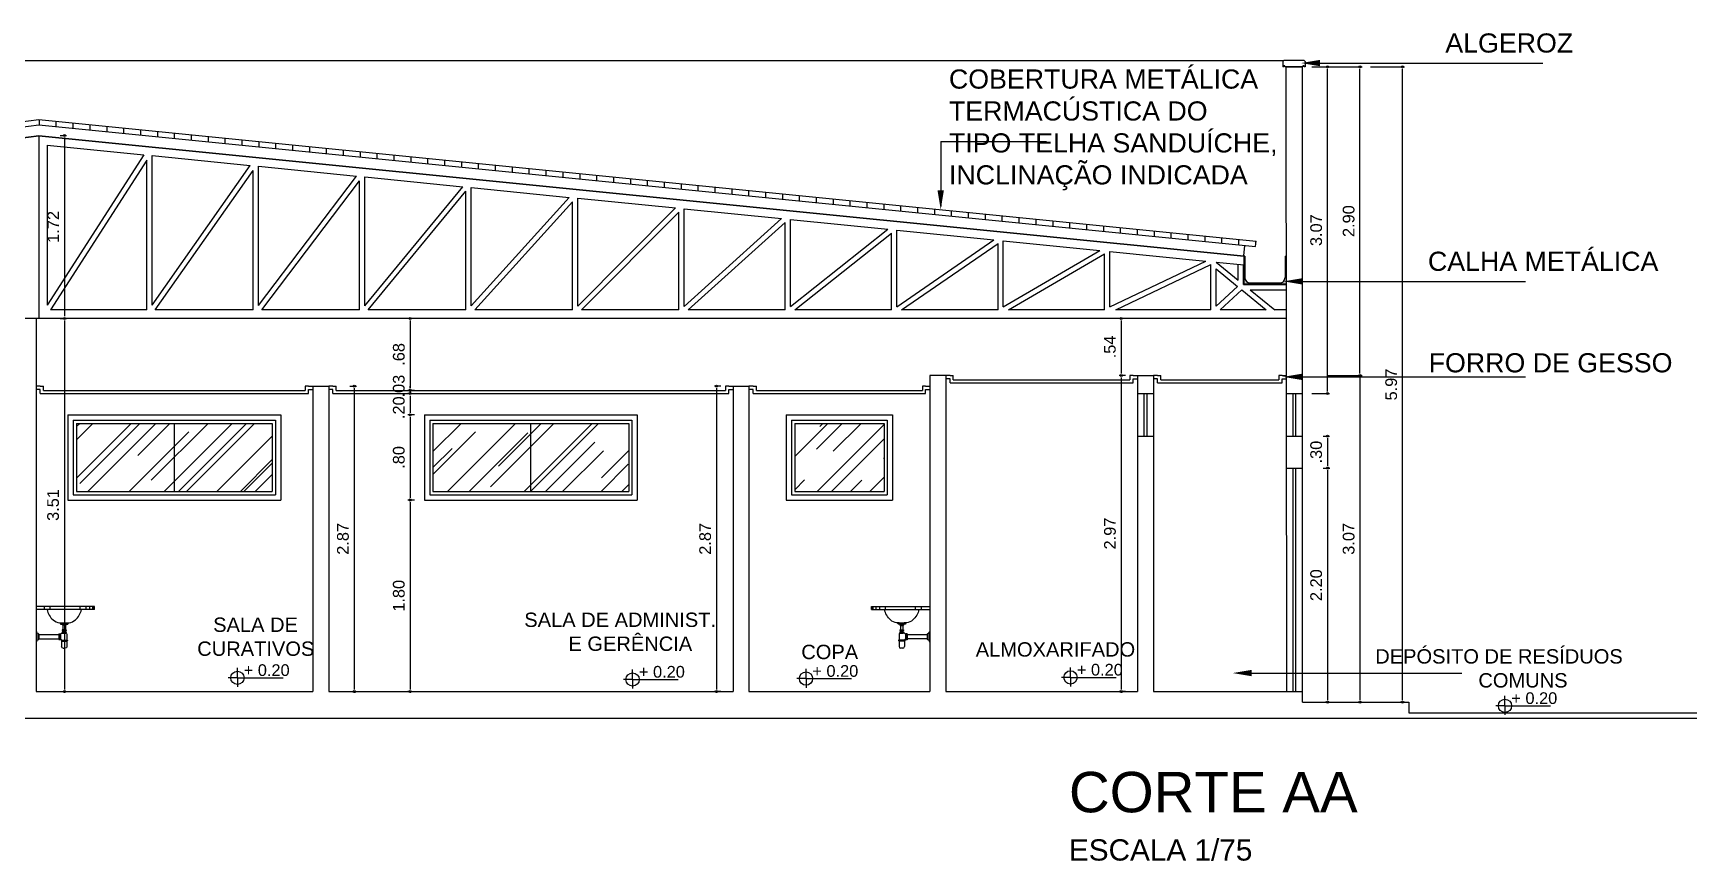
# Model space of a CAD drawing. Header units: millimetres. Extents: x 2125 to 3408, y 1171 to 1686.
# Drawn here: x 2558.99 to 2574.55, y 1505.73 to 1513.51 of the extents above; entities that cross this region are included whole.
import ezdxf

# ---------------------------------------------------------------- set-up
doc = ezdxf.new("R2010")
doc.units = ezdxf.units.MM
doc.linetypes.add('CONTINU', pattern=[0])
for name, color, linetype in [('cobertura', 1, 'Continuous'), ('cotas', 7, 'Continuous'), ('ESQUADRIA', 3, 'Continuous'), ('forro', 7, 'Continuous'), ('JANELA2', 1, 'Continuous'), ('LAYOUT', 7, 'Continuous'), ('PAREDE', 4, 'Continuous'), ('TEXTO01', 7, 'Continuous'), ('TEXTO02', 3, 'Continuous'), ('TEXTO03', 2, 'Continuous')]:
    doc.layers.add(name, color=color, linetype=linetype)
doc.styles.add('ROMANS', font='arial.ttf')
doc.styles.get("Standard").update_dxf_attribs({"font": 'arial.ttf'})
doc.styles.add('TEXTO1', font='swissko.ttf', dxfattribs={"width": 0.6, "height": 0.1})
doc.dimstyles.new('ESCALA75', dxfattribs={"dimtxt": 0.11, "dimasz": 0.02, "dimexe": 0.02, "dimexo": 0.04, "dimgap": 0.05, "dimtad": 1, "dimzin": 4, "dimdsep": 46, "dimtxsty": 'ROMANS', "dimblk1": 'PPC', "dimblk2": 'PPC', "dimsah": 1, "dimcen": 0.02, "dimclrd": 7, "dimclre": 7, "dimclrt": 3, "dimazin": 1, "dimtfac": 1, "dimtix": 1, "dimtmove": 0, "dimatfit": 3, "dimldrblk": 'PPC', "dimfxl": 0, "dimtolj": 1, "dimtzin": 12, "dimarcsym": 0})

# ---------------------------------------------------------------- blocks, each defined once
blk = doc.blocks.new('PPC')
at = {"color": 2}
blk.add_circle((0, 0), 0.5, dxfattribs=at)
blk = doc.blocks.new('*D461')
at = {"color": 7, "lineweight": -2, "transparency": 16777216}
for p, q in [((2559.243, 1512.546), (2559.303, 1512.546)), ((2559.283, 1512.526), (2559.283, 1510.847)), ((2559.283, 1510.827), (2559.263, 1510.827))]:
    blk.add_line(p, q, dxfattribs=at)
at = {"layer": 'DEFPOINTS', "color": 0, "transparency": 16777216}
for p in [(2559.105, 1512.546), (2559.283, 1510.827), (2559.283, 1510.827)]:
    blk.add_point(p, dxfattribs=at)
at = {"color": 7, "lineweight": -2, "transparency": 16777216, "xscale": 0.02, "yscale": 0.02, "zscale": 0.02}
for p, rotation in [((2559.283, 1512.546), 90), ((2559.283, 1510.827), 270)]:
    blk.add_blockref('PPC', p, dxfattribs=dict(at, rotation=rotation))
at = {"color": 3, "transparency": 16777216, "insert": (2559.177, 1511.687), "char_height": 0.11, "attachment_point": 5, "rotation": 90, "style": 'ROMANS'}
blk.add_mtext('\\A1;1.72', dxfattribs=at)
blk = doc.blocks.new('*D462')
at = {"color": 7, "lineweight": -2, "transparency": 16777216}
for p, q in [((2565.45, 1510.191), (2565.39, 1510.191)), ((2565.41, 1510.171), (2565.41, 1507.341)), ((2565.45, 1507.321), (2565.39, 1507.321))]:
    blk.add_line(p, q, dxfattribs=at)
at = {"layer": 'DEFPOINTS', "color": 0, "transparency": 16777216}
for p in [(2565.566, 1510.191), (2565.41, 1507.321), (2565.566, 1507.321)]:
    blk.add_point(p, dxfattribs=at)
at = {"color": 7, "lineweight": -2, "transparency": 16777216, "xscale": 0.02, "yscale": 0.02, "zscale": 0.02}
for p, rotation in [((2565.41, 1510.191), 90), ((2565.41, 1507.321), 270)]:
    blk.add_blockref('PPC', p, dxfattribs=dict(at, rotation=rotation))
at = {"color": 3, "transparency": 16777216, "insert": (2565.304, 1508.756), "char_height": 0.11, "attachment_point": 5, "rotation": 90, "style": 'ROMANS'}
blk.add_mtext('\\A1;2.87', dxfattribs=at)
blk = doc.blocks.new('*D463')
at = {"color": 7, "lineweight": -2, "transparency": 16777216}
for p, q in [((2571.112, 1509.721), (2571.172, 1509.721)), ((2571.152, 1509.701), (2571.152, 1509.441)), ((2571.112, 1509.421), (2571.172, 1509.421))]:
    blk.add_line(p, q, dxfattribs=at)
at = {"layer": 'DEFPOINTS', "color": 0, "transparency": 16777216}
for p in [(2570.916, 1509.721), (2570.916, 1509.421), (2571.152, 1509.421)]:
    blk.add_point(p, dxfattribs=at)
at = {"color": 7, "lineweight": -2, "transparency": 16777216, "xscale": 0.02, "yscale": 0.02, "zscale": 0.02}
for p, rotation in [((2571.152, 1509.721), 90), ((2571.152, 1509.421), 270)]:
    blk.add_blockref('PPC', p, dxfattribs=dict(at, rotation=rotation))
at = {"color": 3, "transparency": 16777216, "insert": (2571.046, 1509.571), "char_height": 0.11, "attachment_point": 5, "rotation": 90, "style": 'ROMANS'}
blk.add_mtext('\\A1;.30', dxfattribs=at)
blk = doc.blocks.new('*D464')
at = {"color": 7, "lineweight": -2, "transparency": 16777216}
for p, q in [((2571.113, 1509.421), (2571.173, 1509.421)), ((2571.153, 1509.401), (2571.153, 1507.241)), ((2571.153, 1507.221), (2571.133, 1507.221))]:
    blk.add_line(p, q, dxfattribs=at)
at = {"layer": 'DEFPOINTS', "color": 0, "transparency": 16777216}
for p in [(2570.916, 1509.421), (2571.153, 1507.221), (2571.153, 1507.221)]:
    blk.add_point(p, dxfattribs=at)
at = {"color": 7, "lineweight": -2, "transparency": 16777216, "xscale": 0.02, "yscale": 0.02, "zscale": 0.02}
for p, rotation in [((2571.153, 1509.421), 90), ((2571.153, 1507.221), 270)]:
    blk.add_blockref('PPC', p, dxfattribs=dict(at, rotation=rotation))
at = {"color": 3, "transparency": 16777216, "insert": (2571.046, 1508.321), "char_height": 0.11, "attachment_point": 5, "rotation": 90, "style": 'ROMANS'}
blk.add_mtext('\\A1;2.20', dxfattribs=at)
blk = doc.blocks.new('*D465')
at = {"color": 7, "lineweight": -2, "transparency": 16777216}
for p, q in [((2571.417, 1510.291), (2571.477, 1510.291)), ((2571.457, 1510.271), (2571.457, 1507.241)), ((2571.417, 1507.221), (2571.477, 1507.221))]:
    blk.add_line(p, q, dxfattribs=at)
at = {"layer": 'DEFPOINTS', "color": 0, "transparency": 16777216}
for p in [(2570.764, 1510.291), (2570.916, 1507.221), (2571.457, 1507.221)]:
    blk.add_point(p, dxfattribs=at)
at = {"color": 7, "lineweight": -2, "transparency": 16777216, "xscale": 0.02, "yscale": 0.02, "zscale": 0.02}
for p, rotation in [((2571.457, 1510.291), 90), ((2571.457, 1507.221), 270)]:
    blk.add_blockref('PPC', p, dxfattribs=dict(at, rotation=rotation))
at = {"color": 3, "transparency": 16777216, "insert": (2571.351, 1508.756), "char_height": 0.11, "attachment_point": 5, "rotation": 90, "style": 'ROMANS'}
blk.add_mtext('\\A1;3.07', dxfattribs=at)
blk = doc.blocks.new('*D466')
at = {"color": 7, "lineweight": -2, "transparency": 16777216}
for p, q in [((2569.253, 1510.827), (2569.193, 1510.827)), ((2569.213, 1510.807), (2569.213, 1510.311)), ((2569.253, 1510.291), (2569.193, 1510.291))]:
    blk.add_line(p, q, dxfattribs=at)
at = {"layer": 'DEFPOINTS', "color": 0, "transparency": 16777216}
for p in [(2569.703, 1510.827), (2569.213, 1510.291), (2569.516, 1510.291)]:
    blk.add_point(p, dxfattribs=at)
at = {"color": 7, "lineweight": -2, "transparency": 16777216, "xscale": 0.02, "yscale": 0.02, "zscale": 0.02}
for p, rotation in [((2569.213, 1510.827), 90), ((2569.213, 1510.291), 270)]:
    blk.add_blockref('PPC', p, dxfattribs=dict(at, rotation=rotation))
at = {"color": 3, "transparency": 16777216, "insert": (2569.107, 1510.559), "char_height": 0.11, "attachment_point": 5, "rotation": 90, "style": 'ROMANS'}
blk.add_mtext('\\A1;.54', dxfattribs=at)
blk = doc.blocks.new('*D467')
at = {"color": 7, "lineweight": -2, "transparency": 16777216}
for p, q in [((2569.254, 1510.291), (2569.194, 1510.291)), ((2569.214, 1510.271), (2569.214, 1507.341)), ((2569.254, 1507.321), (2569.194, 1507.321))]:
    blk.add_line(p, q, dxfattribs=at)
at = {"layer": 'DEFPOINTS', "color": 0, "transparency": 16777216}
for p in [(2569.366, 1510.291), (2569.214, 1507.321), (2569.366, 1507.321)]:
    blk.add_point(p, dxfattribs=at)
at = {"color": 7, "lineweight": -2, "transparency": 16777216, "xscale": 0.02, "yscale": 0.02, "zscale": 0.02}
for p, rotation in [((2569.214, 1510.291), 90), ((2569.214, 1507.321), 270)]:
    blk.add_blockref('PPC', p, dxfattribs=dict(at, rotation=rotation))
at = {"color": 3, "transparency": 16777216, "insert": (2569.108, 1508.806), "char_height": 0.11, "attachment_point": 5, "rotation": 90, "style": 'ROMANS'}
blk.add_mtext('\\A1;2.97', dxfattribs=at)
blk = doc.blocks.new('*D468')
at = {"color": 7, "lineweight": -2, "transparency": 16777216}
for p, q in [((2561.966, 1510.191), (2562.026, 1510.191)), ((2562.006, 1510.171), (2562.006, 1507.341)), ((2561.966, 1507.321), (2562.026, 1507.321))]:
    blk.add_line(p, q, dxfattribs=at)
at = {"layer": 'DEFPOINTS', "color": 0, "transparency": 16777216}
for p in [(2561.766, 1510.191), (2561.766, 1507.321), (2562.006, 1507.321)]:
    blk.add_point(p, dxfattribs=at)
at = {"color": 7, "lineweight": -2, "transparency": 16777216, "xscale": 0.02, "yscale": 0.02, "zscale": 0.02}
for p, rotation in [((2562.006, 1510.191), 90), ((2562.006, 1507.321), 270)]:
    blk.add_blockref('PPC', p, dxfattribs=dict(at, rotation=rotation))
at = {"color": 3, "transparency": 16777216, "insert": (2561.9, 1508.756), "char_height": 0.11, "attachment_point": 5, "rotation": 90, "style": 'ROMANS'}
blk.add_mtext('\\A1;2.87', dxfattribs=at)
blk = doc.blocks.new('*D469')
at = {"color": 7, "lineweight": -2, "transparency": 16777216}
for p, q in [((2562.571, 1510.827), (2562.511, 1510.827)), ((2562.531, 1510.807), (2562.531, 1510.171)), ((2562.571, 1510.151), (2562.511, 1510.151))]:
    blk.add_line(p, q, dxfattribs=at)
at = {"layer": 'DEFPOINTS', "color": 0, "transparency": 16777216}
for p in [(2562.801, 1510.827), (2562.531, 1510.151), (2562.801, 1510.151)]:
    blk.add_point(p, dxfattribs=at)
at = {"color": 7, "lineweight": -2, "transparency": 16777216, "xscale": 0.02, "yscale": 0.02, "zscale": 0.02}
for p, rotation in [((2562.531, 1510.827), 90), ((2562.531, 1510.151), 270)]:
    blk.add_blockref('PPC', p, dxfattribs=dict(at, rotation=rotation))
at = {"color": 3, "transparency": 16777216, "insert": (2562.425, 1510.489), "char_height": 0.11, "attachment_point": 5, "rotation": 90, "style": 'ROMANS'}
blk.add_mtext('\\A1;.68', dxfattribs=at)
blk = doc.blocks.new('*D470')
at = {"color": 7, "lineweight": -2, "transparency": 16777216}
for p, q in [((2562.571, 1510.151), (2562.511, 1510.151)), ((2562.531, 1510.121), (2562.511, 1510.121)), ((2562.531, 1510.171), (2562.531, 1510.191)), ((2562.531, 1510.151), (2562.531, 1510.121)), ((2562.531, 1510.101), (2562.531, 1510.081))]:
    blk.add_line(p, q, dxfattribs=at)
at = {"layer": 'DEFPOINTS', "color": 0, "transparency": 16777216}
for p in [(2562.531, 1510.121), (2562.533, 1510.121), (2562.801, 1510.151)]:
    blk.add_point(p, dxfattribs=at)
at = {"color": 7, "lineweight": -2, "transparency": 16777216, "xscale": 0.02, "yscale": 0.02, "zscale": 0.02}
for p, rotation in [((2562.531, 1510.151), 270), ((2562.531, 1510.121), 90)]:
    blk.add_blockref('PPC', p, dxfattribs=dict(at, rotation=rotation))
at = {"color": 3, "transparency": 16777216, "insert": (2562.425, 1510.191), "char_height": 0.11, "attachment_point": 5, "rotation": 90, "style": 'ROMANS'}
blk.add_mtext('\\A1;.03', dxfattribs=at)
blk = doc.blocks.new('*D471')
at = {"color": 7, "lineweight": -2, "transparency": 16777216}
for p, q in [((2562.531, 1510.121), (2562.511, 1510.121)), ((2562.531, 1510.101), (2562.531, 1509.941)), ((2562.571, 1509.921), (2562.511, 1509.921))]:
    blk.add_line(p, q, dxfattribs=at)
at = {"layer": 'DEFPOINTS', "color": 0, "transparency": 16777216}
for p in [(2562.533, 1510.121), (2562.531, 1509.921), (2562.666, 1509.921)]:
    blk.add_point(p, dxfattribs=at)
at = {"color": 7, "lineweight": -2, "transparency": 16777216, "xscale": 0.02, "yscale": 0.02, "zscale": 0.02}
for p, rotation in [((2562.531, 1510.121), 90), ((2562.531, 1509.921), 270)]:
    blk.add_blockref('PPC', p, dxfattribs=dict(at, rotation=rotation))
at = {"color": 3, "transparency": 16777216, "insert": (2562.425, 1509.988), "char_height": 0.11, "attachment_point": 5, "rotation": 90, "style": 'ROMANS'}
blk.add_mtext('\\A1;.20', dxfattribs=at)
blk = doc.blocks.new('*D472')
at = {"color": 7, "lineweight": -2, "transparency": 16777216}
for p, q in [((2562.571, 1509.921), (2562.511, 1509.921)), ((2562.531, 1509.901), (2562.531, 1509.141)), ((2562.571, 1509.121), (2562.511, 1509.121))]:
    blk.add_line(p, q, dxfattribs=at)
at = {"layer": 'DEFPOINTS', "color": 0, "transparency": 16777216}
for p in [(2562.666, 1509.921), (2562.531, 1509.121), (2562.666, 1509.121)]:
    blk.add_point(p, dxfattribs=at)
at = {"color": 7, "lineweight": -2, "transparency": 16777216, "xscale": 0.02, "yscale": 0.02, "zscale": 0.02}
for p, rotation in [((2562.531, 1509.921), 90), ((2562.531, 1509.121), 270)]:
    blk.add_blockref('PPC', p, dxfattribs=dict(at, rotation=rotation))
at = {"color": 3, "transparency": 16777216, "insert": (2562.425, 1509.521), "char_height": 0.11, "attachment_point": 5, "rotation": 90, "style": 'ROMANS'}
blk.add_mtext('\\A1;.80', dxfattribs=at)
blk = doc.blocks.new('*D473')
at = {"color": 7, "lineweight": -2, "transparency": 16777216}
for p, q in [((2562.571, 1509.121), (2562.511, 1509.121)), ((2562.531, 1509.101), (2562.531, 1507.341)), ((2562.531, 1507.321), (2562.511, 1507.321))]:
    blk.add_line(p, q, dxfattribs=at)
at = {"layer": 'DEFPOINTS', "color": 0, "transparency": 16777216}
for p in [(2562.666, 1509.121), (2562.531, 1507.321), (2562.566, 1507.321)]:
    blk.add_point(p, dxfattribs=at)
at = {"color": 7, "lineweight": -2, "transparency": 16777216, "xscale": 0.02, "yscale": 0.02, "zscale": 0.02}
for p, rotation in [((2562.531, 1509.121), 90), ((2562.531, 1507.321), 270)]:
    blk.add_blockref('PPC', p, dxfattribs=dict(at, rotation=rotation))
at = {"color": 3, "transparency": 16777216, "insert": (2562.425, 1508.221), "char_height": 0.11, "attachment_point": 5, "rotation": 90, "style": 'ROMANS'}
blk.add_mtext('\\A1;1.80', dxfattribs=at)
blk = doc.blocks.new('*D474')
at = {"color": 7, "lineweight": -2, "transparency": 16777216}
for p, q in [((2559.243, 1510.827), (2559.303, 1510.827)), ((2559.283, 1510.807), (2559.283, 1507.341)), ((2559.243, 1507.321), (2559.303, 1507.321))]:
    blk.add_line(p, q, dxfattribs=at)
at = {"layer": 'DEFPOINTS', "color": 0, "transparency": 16777216}
for p in [(2559.125, 1510.827), (2559.1, 1507.321), (2559.283, 1507.321)]:
    blk.add_point(p, dxfattribs=at)
at = {"color": 7, "lineweight": -2, "transparency": 16777216, "xscale": 0.02, "yscale": 0.02, "zscale": 0.02}
for p, rotation in [((2559.283, 1510.827), 90), ((2559.283, 1507.321), 270)]:
    blk.add_blockref('PPC', p, dxfattribs=dict(at, rotation=rotation))
at = {"color": 3, "transparency": 16777216, "insert": (2559.176, 1509.074), "char_height": 0.11, "attachment_point": 5, "rotation": 90, "style": 'ROMANS'}
blk.add_mtext('\\A1;3.51', dxfattribs=at)
blk = doc.blocks.new('A$C5BE32366')
at = {"color": 7}
for p, q in [((0.012, 0.225), (0.048, 0.225)), ((0.012, 0.225), (0.012, 0.218)), ((0.012, 0.218), (0.048, 0.218)), ((0.012, 0.173), (0.012, 0.166)), ((0.012, 0.173), (0.048, 0.173)), ((0.012, 0.166), (0.048, 0.166)), ((0.015, 0.218), (0.015, 0.215)), ((0.015, 0.215), (0.045, 0.215)), ((0.015, 0.166), (0.015, 0.163)), ((0.015, 0.163), (0.045, 0.163)), ((0.018, 0.215), (0.018, 0.173)), ((0.018, 0.163), (0.018, 0.153)), ((0.042, 0.215), (0.042, 0.173)), ((0.042, 0.163), (0.042, 0.153)), ((0.045, 0.218), (0.045, 0.215)), ((0.045, 0.166), (0.045, 0.163)), ((0.048, 0.225), (0.048, 0.218)), ((0.048, 0.173), (0.048, 0.166)), ((0.295, 0.158), (0.295, 0.058)), ((0, 0.076), (0, 0.071)), ((0.06, 0.076), (0, 0.076)), ((0.06, 0.071), (0, 0.071)), ((0.005, 0.132), (0.005, 0.076)), ((0.055, 0.066), (0.005, 0.066)), ((0.005, 0.066), (0.005, 0.015)), ((0.012, 0.153), (0.012, 0.146)), ((0.012, 0.153), (0.048, 0.153)), ((0.012, 0.146), (0.048, 0.146)), ((0.055, 0.14), (0.013, 0.14)), ((0.015, 0.146), (0.015, 0.143)), ((0.015, 0.143), (0.045, 0.143)), ((0.018, 0.143), (0.018, 0.14)), ((0.018, 0.14), (0.042, 0.14)), ((0.042, 0.143), (0.042, 0.14)), ((0.045, 0.146), (0.045, 0.143)), ((0.048, 0.153), (0.048, 0.146)), ((0.055, 0.066), (0.055, 0.015)), ((0.06, 0.076), (0.06, 0.071)), ((0.07, 0.133), (0.065, 0.133)), ((0.065, 0.133), (0.065, 0.083)), ((0.07, 0.083), (0.065, 0.083)), ((0.07, 0.136), (0.07, 0.08)), ((0.08, 0.136), (0.07, 0.136)), ((0.08, 0.08), (0.07, 0.08)), ((0.08, 0.136), (0.08, 0.08)), ((0.27, 0.127), (0.08, 0.127)), ((0.27, 0.089), (0.08, 0.089)), ((0.27, 0.132), (0.27, 0.084)), ((0.275, 0.137), (0.275, 0.079)), ((0.29, 0.153), (0.29, 0.063)), ((0.04, 0), (0.02, 0))]:
    blk.add_line(p, q, dxfattribs=at)
for centre, radius, start, end in [((0.295, 0.153), 0.005, 90, 180), ((0, 0.066), 0.005, 0, 90), ((0.013, 0.132), 0.008, 90, 180), ((0.02, 0.015), 0.015, 180, 270), ((0.04, 0.015), 0.015, 270, 0), ((0.052, 0.126), 0.0147, 30.5117, 79.5043), ((0.065, 0.076), 0.01, 90, 180), ((0.06, 0.066), 0.005, 90, 180), ((0.275, 0.132), 0.005, 90, 180), ((0.275, 0.084), 0.005, 180, 270), ((0.275, 0.152), 0.015, 270, 0), ((0.275, 0.064), 0.015, 0, 90), ((0.295, 0.063), 0.005, 180, 270)]:
    blk.add_arc(centre, radius, start, end, dxfattribs=at)
blk = doc.blocks.new('new block4')
at = {"layer": 'TEXTO01'}
h = blk.add_hatch(dxfattribs=at)
h.set_pattern_fill('ANGLE', color=256)
h.set_pattern_definition([(0, (-2260.456, -913.906), (0, 6.985), [5.08, -1.905]), (90, (-2260.456, -913.906), (-6.985, 4e-16), [5.08, -1.905])])
h.paths.add_polyline_path([(0, 0), (0, -0.062, 0.414214), (0.062, 0)])
h.paths.add_polyline_path([(0, 0), (0, 0.062, 0.414214), (-0.062, 0)])
for q in [(-0.086, 0), (0, 0.093), (0.429, 0), (0, -0.085)]:
    blk.add_line((0, 0), q, dxfattribs=at)
blk.add_circle((0, 0), 0.0624, dxfattribs=at)
blk = doc.blocks.new('*D487')
at = {"color": 7, "lineweight": -2, "transparency": 16777216}
for p, q in [((2571.004, 1513.191), (2571.172, 1513.191)), ((2571.152, 1510.141), (2571.152, 1513.171)), ((2571.004, 1510.121), (2571.172, 1510.121))]:
    blk.add_line(p, q, dxfattribs=at)
at = {"layer": 'DEFPOINTS', "color": 0, "transparency": 16777216}
for p in [(2570.964, 1513.191), (2571.152, 1513.191), (2570.964, 1510.121)]:
    blk.add_point(p, dxfattribs=at)
at = {"color": 7, "lineweight": -2, "transparency": 16777216, "xscale": 0.02, "yscale": 0.02, "zscale": 0.02}
for p, rotation in [((2571.152, 1513.191), 90), ((2571.152, 1510.121), 270)]:
    blk.add_blockref('PPC', p, dxfattribs=dict(at, rotation=rotation))
at = {"color": 3, "transparency": 16777216, "insert": (2571.046, 1511.656), "char_height": 0.11, "attachment_point": 5, "rotation": 90, "style": 'ROMANS'}
blk.add_mtext('\\A1;3.07', dxfattribs=at)
blk = doc.blocks.new('*D488')
at = {"color": 7, "lineweight": -2, "transparency": 16777216}
for p, q in [((2571.157, 1513.191), (2571.477, 1513.191)), ((2571.457, 1510.311), (2571.457, 1513.171)), ((2571.157, 1510.291), (2571.477, 1510.291))]:
    blk.add_line(p, q, dxfattribs=at)
at = {"layer": 'DEFPOINTS', "color": 0, "transparency": 16777216}
for p in [(2570.952, 1513.191), (2571.457, 1513.191), (2570.952, 1510.291)]:
    blk.add_point(p, dxfattribs=at)
at = {"color": 7, "lineweight": -2, "transparency": 16777216, "xscale": 0.02, "yscale": 0.02, "zscale": 0.02}
for p, rotation in [((2571.457, 1513.191), 90), ((2571.457, 1510.291), 270)]:
    blk.add_blockref('PPC', p, dxfattribs=dict(at, rotation=rotation))
at = {"color": 3, "transparency": 16777216, "insert": (2571.351, 1511.741), "char_height": 0.11, "attachment_point": 5, "rotation": 90, "style": 'ROMANS'}
blk.add_mtext('\\A1;2.90', dxfattribs=at)
blk = doc.blocks.new('*D489')
at = {"color": 7, "lineweight": -2, "transparency": 16777216}
for p, q in [((2571.557, 1513.191), (2571.877, 1513.191)), ((2571.857, 1507.241), (2571.857, 1513.171)), ((2571.876, 1507.221), (2571.837, 1507.221))]:
    blk.add_line(p, q, dxfattribs=at)
at = {"layer": 'DEFPOINTS', "color": 0, "transparency": 16777216}
for p in [(2570.916, 1513.191), (2571.857, 1513.191), (2571.916, 1507.221)]:
    blk.add_point(p, dxfattribs=at)
at = {"color": 7, "lineweight": -2, "transparency": 16777216, "xscale": 0.02, "yscale": 0.02, "zscale": 0.02}
for p, rotation in [((2571.857, 1513.191), 90), ((2571.857, 1507.221), 270)]:
    blk.add_blockref('PPC', p, dxfattribs=dict(at, rotation=rotation))
at = {"color": 3, "transparency": 16777216, "insert": (2571.751, 1510.206), "char_height": 0.11, "attachment_point": 5, "rotation": 90, "style": 'ROMANS'}
blk.add_mtext('\\A1;5.97', dxfattribs=at)

msp = doc.modelspace()

# ---------------------------------------------------------------- hatches: boundary and pattern name
h = msp.add_hatch(color=256)
h.dxf.hatch_style = 1
h.paths.add_polyline_path([(2570.3756, 1511.2107), (2570.3756, 1511.4107), (2570.3656, 1511.4107), (2570.3656, 1511.1507), (2570.7632, 1511.1507), (2570.763, 1511.4109), (2570.753, 1511.4109), (2570.7531, 1511.2107, -0.4144035), (2570.7031, 1511.1607), (2570.4256, 1511.1607, -0.4142136)])
h = msp.add_hatch()
h.set_pattern_fill('AR-RROOF', color=1, scale=0.015, angle=45)
h.paths.add_polyline_path([(2539.6606, 1509.8407), (2538.8956, 1509.8407), (2538.8956, 1509.2007), (2539.6606, 1509.2007)])
h.paths.add_polyline_path([(2539.8106, 1509.8407), (2539.6606, 1509.8407), (2539.6606, 1509.2007), (2539.8106, 1509.2007)])
h.paths.add_polyline_path([(2540.7356, 1509.8407), (2539.8156, 1509.8407), (2539.8156, 1509.2007), (2540.7356, 1509.2007)])
h.paths.add_polyline_path([(2542.9656, 1509.8407), (2542.0456, 1509.8407), (2542.0456, 1509.2007), (2542.9656, 1509.2007)])
h.paths.add_polyline_path([(2543.8856, 1509.8407), (2542.9656, 1509.8407), (2542.9656, 1509.2007), (2543.8856, 1509.2007)])
h.paths.add_polyline_path([(2546.5656, 1509.8407), (2545.6456, 1509.8407), (2545.6456, 1509.2007), (2546.5656, 1509.2007)])
h.paths.add_polyline_path([(2547.4856, 1509.8407), (2546.5656, 1509.8407), (2546.5656, 1509.2007), (2547.4856, 1509.2007)])
h.paths.add_polyline_path([(2549.3156, 1509.8407), (2548.3956, 1509.8407), (2548.3956, 1509.2007), (2549.3156, 1509.2007)])
h.paths.add_polyline_path([(2549.9656, 1509.8407), (2549.3156, 1509.8407), (2549.3156, 1509.2007), (2549.9656, 1509.2007)])
h.paths.add_polyline_path([(2550.1156, 1509.8407), (2549.9656, 1509.8407), (2549.9656, 1509.2007), (2550.1156, 1509.2007)])
h.paths.add_polyline_path([(2550.2356, 1509.8407), (2550.1156, 1509.8407), (2550.1156, 1509.2007), (2550.2356, 1509.2007)])
h.paths.add_polyline_path([(2552.0656, 1509.8407), (2551.1456, 1509.8407), (2551.1456, 1509.2007), (2552.0656, 1509.2007)])
h.paths.add_polyline_path([(2552.9856, 1509.8407), (2552.0656, 1509.8407), (2552.0656, 1509.2007), (2552.9856, 1509.2007)])
h.paths.add_polyline_path([(2554.8156, 1509.8407), (2553.8956, 1509.8407), (2553.8956, 1509.2007), (2554.8156, 1509.2007)])
h.paths.add_polyline_path([(2555.7356, 1509.8407), (2554.8156, 1509.8407), (2554.8156, 1509.2007), (2555.7356, 1509.2007)])
h.paths.add_polyline_path([(2557.5656, 1509.8407), (2556.6456, 1509.8407), (2556.6456, 1509.2007), (2557.5656, 1509.2007)])
h.paths.add_polyline_path([(2558.4856, 1509.8407), (2557.5656, 1509.8407), (2557.5656, 1509.2007), (2558.4856, 1509.2007)])
h.paths.add_polyline_path([(2560.3156, 1509.8407), (2559.3956, 1509.8407), (2559.3956, 1509.2007), (2560.3156, 1509.2007)])
h.paths.add_polyline_path([(2561.2356, 1509.8407), (2560.3156, 1509.8407), (2560.3156, 1509.2007), (2561.2356, 1509.2007)])
h.paths.add_polyline_path([(2563.6656, 1509.8407), (2562.7456, 1509.8407), (2562.7456, 1509.2007), (2563.6656, 1509.2007)])
h.paths.add_polyline_path([(2564.5856, 1509.8407), (2563.6656, 1509.8407), (2563.6656, 1509.2007), (2564.5856, 1509.2007)])
h.paths.add_polyline_path([(2566.9856, 1509.8407), (2566.1456, 1509.8407), (2566.1456, 1509.2007), (2566.9856, 1509.2007)])
at = {"layer": 'cobertura'}
h = msp.add_hatch(dxfattribs=at)
h.set_pattern_fill('ANSI31', color=256, scale=0.05, angle=45)
h.set_pattern_definition([(90, (92.2312, 671.70535), (-0.15875, 3e-17), [])])
h.paths.add_polyline_path([(2559.0406, 1512.647), (2559.0406, 1512.6972), (2550.247, 1511.5391), (2550.2535, 1511.4897)])
h = msp.add_hatch(dxfattribs=at)
h.set_pattern_fill('ANSI31', color=256, scale=0.05, angle=45)
h.set_pattern_definition([(90, (92.2312, 671.70867), (-0.15875, 3e-17), [])])
h.paths.add_polyline_path([(2559.0406, 1512.6972), (2559.0406, 1512.647), (2570.4751, 1511.5036), (2570.4806, 1511.5533)])

# ---------------------------------------------------------------- linework, layer by layer
for p, q in [((2530.5356, 1513.2507), (2570.7418, 1513.2507)), ((2571.0815, 1513.2262), (2573.1762, 1513.2262)), ((2550.3656, 1511.4007), (2559.0406, 1512.5432)), ((2559.0406, 1512.5432), (2570.3656, 1511.4107)), ((2559.0406, 1512.5432), (2559.0406, 1510.8268)), ((2559.1206, 1512.4548), (2560.0277, 1512.3641)), ((2559.1206, 1512.4548), (2559.1206, 1510.953)), ((2567.5172, 1512.488), (2568.5116, 1512.488)), ((2567.5172, 1512.488), (2567.5172, 1511.8803)), ((2560.0277, 1512.3641), (2559.1206, 1510.953)), ((2560.0556, 1512.315), (2559.1504, 1510.9068)), ((2560.0556, 1510.9068), (2560.0556, 1512.315)), ((2560.1056, 1512.3563), (2561.0271, 1512.2641)), ((2560.1056, 1510.9504), (2560.1056, 1512.3563)), ((2560.1056, 1510.9504), (2561.0271, 1512.2641)), ((2560.1362, 1510.9068), (2561.0556, 1512.2177)), ((2561.0556, 1510.9068), (2561.0556, 1512.2177)), ((2561.1056, 1512.2563), (2562.0265, 1512.1642)), ((2561.1056, 1510.9482), (2561.1056, 1512.2563)), ((2561.1056, 1510.9482), (2562.0265, 1512.1642)), ((2561.137, 1510.9068), (2562.0556, 1512.1199)), ((2562.0556, 1510.9068), (2562.0556, 1512.1199)), ((2562.1056, 1512.1563), (2563.0257, 1512.0643)), ((2562.1056, 1510.9462), (2562.1056, 1512.1563)), ((2562.1056, 1510.9462), (2563.0257, 1512.0643)), ((2562.138, 1510.9068), (2563.0556, 1512.0219)), ((2563.0556, 1510.9068), (2563.0556, 1512.0219)), ((2563.1056, 1512.0563), (2564.0248, 1511.9644)), ((2563.1056, 1510.9442), (2563.1056, 1512.0563)), ((2563.1056, 1510.9442), (2564.0248, 1511.9644)), ((2563.1393, 1510.9068), (2564.0556, 1511.9239)), ((2564.0556, 1510.9068), (2564.0556, 1511.9239)), ((2564.1056, 1511.9563), (2565.0236, 1511.8645)), ((2564.1056, 1510.9423), (2564.1056, 1511.9563)), ((2564.1056, 1510.9423), (2565.0236, 1511.8645)), ((2564.1409, 1510.9068), (2565.0556, 1511.8258)), ((2565.0556, 1510.9068), (2565.0556, 1511.8258)), ((2565.1056, 1511.8563), (2566.022, 1511.7646)), ((2565.1056, 1510.9404), (2565.1056, 1511.8563)), ((2565.1056, 1510.9404), (2566.022, 1511.7646)), ((2565.143, 1510.9068), (2566.0556, 1511.7276)), ((2566.0556, 1510.9068), (2566.0556, 1511.7276)), ((2566.1056, 1511.7563), (2567.0199, 1511.6648)), ((2566.1056, 1510.9387), (2566.1056, 1511.7563)), ((2566.1056, 1510.9387), (2567.0199, 1511.6648)), ((2567.1056, 1511.6563), (2568.0172, 1511.5651)), ((2567.1056, 1510.9372), (2567.1056, 1511.6563)), ((2566.1458, 1510.9068), (2567.0556, 1511.6293)), ((2567.0556, 1510.9068), (2567.0556, 1511.6293)), ((2567.1056, 1510.9372), (2568.0172, 1511.5651)), ((2567.1497, 1510.9068), (2568.0556, 1511.5309)), ((2568.0556, 1510.9068), (2568.0556, 1511.5309)), ((2568.1056, 1511.5563), (2569.0133, 1511.4655)), ((2568.1056, 1510.9358), (2568.1056, 1511.5563)), ((2568.1056, 1510.9358), (2569.0133, 1511.4655)), ((2568.1552, 1510.9068), (2569.0556, 1511.4323)), ((2569.0556, 1510.9068), (2569.0556, 1511.4323)), ((2569.1056, 1511.4563), (2570.0077, 1511.3661)), ((2569.1056, 1510.9345), (2569.1056, 1511.4563)), ((2569.1056, 1510.9345), (2570.0077, 1511.3661)), ((2570.1056, 1511.3563), (2570.3656, 1511.3303)), ((2570.1056, 1511.3563), (2570.3132, 1511.1866)), ((2570.3656, 1511.4107), (2570.3656, 1511.1507)), ((2570.3756, 1511.4107), (2570.3656, 1511.4107)), ((2570.3756, 1511.4107), (2570.3756, 1511.2107)), ((2570.753, 1511.4109), (2570.7531, 1511.2107)), ((2570.753, 1511.4109), (2570.763, 1511.4109)), ((2569.1636, 1510.9068), (2570.0556, 1511.3336)), ((2570.0556, 1510.9068), (2570.0556, 1511.3336)), ((2570.1056, 1510.9409), (2570.1056, 1511.2917)), ((2570.1056, 1511.2917), (2570.3067, 1511.1274)), ((2570.3132, 1511.1866), (2570.3132, 1511.3355)), ((2570.3632, 1511.1458), (2570.3632, 1511.3305)), ((2570.3067, 1511.1274), (2570.1056, 1510.9409)), ((2570.3457, 1511.0955), (2570.1424, 1510.9068)), ((2570.3457, 1511.0955), (2570.5766, 1510.9068)), ((2570.3632, 1511.1458), (2570.7656, 1511.1458)), ((2570.3656, 1511.1507), (2570.7656, 1511.1507)), ((2570.4244, 1511.0958), (2570.6556, 1510.9068)), ((2570.4244, 1511.0958), (2570.7656, 1511.0958)), ((2570.4256, 1511.1607), (2570.7031, 1511.1607)), ((2570.9185, 1511.1753), (2573.0131, 1511.1753)), ((2560.0556, 1510.9068), (2559.1504, 1510.9068)), ((2561.0556, 1510.9068), (2560.1362, 1510.9068)), ((2562.0556, 1510.9068), (2561.137, 1510.9068)), ((2563.0556, 1510.9068), (2562.138, 1510.9068)), ((2564.0556, 1510.9068), (2563.1393, 1510.9068)), ((2565.0556, 1510.9068), (2564.1409, 1510.9068)), ((2566.0556, 1510.9068), (2565.143, 1510.9068)), ((2567.0556, 1510.9068), (2566.1458, 1510.9068)), ((2568.0556, 1510.9068), (2567.1497, 1510.9068)), ((2569.0556, 1510.9068), (2568.1552, 1510.9068)), ((2570.0556, 1510.9068), (2569.1636, 1510.9068)), ((2570.5766, 1510.9068), (2570.1424, 1510.9068)), ((2570.7656, 1510.9068), (2570.6556, 1510.9068)), ((2570.7656, 1510.8268), (2558.9406, 1510.8268)), ((2567.6056, 1510.2907), (2567.5656, 1510.2907)), ((2567.6056, 1510.2607), (2567.5656, 1510.2607)), ((2567.6056, 1510.2907), (2567.6356, 1510.2907)), ((2567.6056, 1510.2207), (2567.6056, 1510.2607)), ((2567.6356, 1510.2507), (2567.6356, 1510.2907)), ((2569.3256, 1510.2907), (2569.2956, 1510.2907)), ((2569.2956, 1510.2907), (2569.2956, 1510.2507)), ((2569.3256, 1510.2907), (2569.3656, 1510.2907)), ((2569.3256, 1510.2207), (2569.3256, 1510.2607)), ((2569.3256, 1510.2607), (2569.3656, 1510.2607)), ((2569.5556, 1510.2907), (2569.5156, 1510.2907)), ((2569.5556, 1510.2607), (2569.5156, 1510.2607)), ((2569.5556, 1510.2907), (2569.5856, 1510.2907)), ((2569.5556, 1510.2207), (2569.5556, 1510.2607)), ((2569.5856, 1510.2507), (2569.5856, 1510.2907)), ((2570.7256, 1510.2907), (2570.6956, 1510.2907)), ((2570.6956, 1510.2907), (2570.6956, 1510.2507)), ((2570.7256, 1510.2907), (2570.7637, 1510.2907)), ((2570.7256, 1510.2207), (2570.7256, 1510.2607)), ((2570.7256, 1510.2607), (2570.7637, 1510.2607)), ((2570.9166, 1510.2779), (2573.0112, 1510.2779)), ((2559.0556, 1510.1907), (2559.0156, 1510.1907)), ((2559.0556, 1510.1607), (2559.0156, 1510.1607)), ((2559.0556, 1510.1907), (2559.0856, 1510.1907)), ((2559.0556, 1510.1207), (2559.0556, 1510.1607)), ((2559.0856, 1510.1507), (2559.0856, 1510.1907)), ((2561.5756, 1510.1907), (2561.5456, 1510.1907)), ((2561.5456, 1510.1907), (2561.5456, 1510.1507)), ((2561.5756, 1510.1907), (2561.6156, 1510.1907)), ((2561.5756, 1510.1207), (2561.5756, 1510.1607)), ((2561.5756, 1510.1607), (2561.6156, 1510.1607)), ((2561.8056, 1510.1907), (2561.7656, 1510.1907)), ((2561.8056, 1510.1607), (2561.7656, 1510.1607)), ((2561.8056, 1510.1907), (2561.8356, 1510.1907)), ((2561.8056, 1510.1207), (2561.8056, 1510.1607)), ((2561.8356, 1510.1507), (2561.8356, 1510.1907)), ((2565.5256, 1510.1907), (2565.4956, 1510.1907)), ((2565.4956, 1510.1907), (2565.4956, 1510.1507)), ((2565.5256, 1510.1907), (2565.5656, 1510.1907)), ((2565.5256, 1510.1207), (2565.5256, 1510.1607)), ((2565.5256, 1510.1607), (2565.5656, 1510.1607)), ((2565.7556, 1510.1907), (2565.7156, 1510.1907)), ((2565.7556, 1510.1607), (2565.7156, 1510.1607)), ((2565.7556, 1510.1907), (2565.7856, 1510.1907)), ((2565.7556, 1510.1207), (2565.7556, 1510.1607)), ((2565.7856, 1510.1507), (2565.7856, 1510.1907)), ((2567.3756, 1510.1907), (2567.3456, 1510.1907)), ((2567.3456, 1510.1907), (2567.3456, 1510.1507)), ((2567.3756, 1510.1907), (2567.4156, 1510.1907)), ((2567.3756, 1510.1207), (2567.3756, 1510.1607)), ((2567.3756, 1510.1607), (2567.4156, 1510.1607))]:
    msp.add_line(p, q)
for centre, start, end in [((2570.4256, 1511.2107), 180, 270), ((2570.7031, 1511.2107), 270, 0.03716)]:
    msp.add_arc(centre, 0.05, start, end)
for p, q in [((2550.247, 1511.5391), (2559.0406, 1512.6972)), ((2550.2535, 1511.4897), (2559.0406, 1512.647)), ((2559.0406, 1512.6972), (2570.4806, 1511.5533)), ((2559.0406, 1512.647), (2570.4756, 1511.5035)), ((2550.3656, 1511.404), (2559.0406, 1512.5465)), ((2559.0406, 1512.5465), (2570.3656, 1511.414)), ((2570.366, 1511.414), (2570.3759, 1511.5135)), ((2570.4754, 1511.5035), (2570.4809, 1511.5532))]:
    msp.add_line(p, q, dxfattribs=at)
at = {"layer": 'ESQUADRIA'}
for p, q in [((2569.4256, 1510.1207), (2569.4256, 1509.7207)), ((2569.4556, 1510.1207), (2569.4556, 1509.7207)), ((2570.8256, 1510.1207), (2570.8256, 1509.7207)), ((2570.8556, 1509.7207), (2570.8556, 1510.1207)), ((2559.3156, 1509.9207), (2559.3156, 1509.1207)), ((2559.3156, 1509.9207), (2561.3156, 1509.9207)), ((2559.3656, 1509.8707), (2559.3656, 1509.1707)), ((2559.3656, 1509.8707), (2561.2656, 1509.8707)), ((2559.3956, 1509.8407), (2559.3956, 1509.2007)), ((2559.3956, 1509.8407), (2561.2356, 1509.8407)), ((2560.3156, 1509.2007), (2560.3156, 1509.8407)), ((2561.2356, 1509.8407), (2561.2356, 1509.2007)), ((2561.2656, 1509.8707), (2561.2656, 1509.1707)), ((2561.3156, 1509.9207), (2561.3156, 1509.1207)), ((2562.6656, 1509.9207), (2562.6656, 1509.1207)), ((2562.6656, 1509.9207), (2564.6656, 1509.9207)), ((2562.7156, 1509.8707), (2562.7156, 1509.1707)), ((2562.7156, 1509.8707), (2564.6156, 1509.8707)), ((2562.7456, 1509.8407), (2562.7456, 1509.2007)), ((2562.7456, 1509.8407), (2564.5856, 1509.8407)), ((2563.6656, 1509.2007), (2563.6656, 1509.8407)), ((2564.5856, 1509.8407), (2564.5856, 1509.2007)), ((2564.6156, 1509.8707), (2564.6156, 1509.1707)), ((2564.6656, 1509.9207), (2564.6656, 1509.1207)), ((2566.0656, 1509.9207), (2566.0656, 1509.1207)), ((2566.0656, 1509.9207), (2567.0656, 1509.9207)), ((2566.1156, 1509.8707), (2566.1156, 1509.1707)), ((2566.1156, 1509.8707), (2567.0156, 1509.8707)), ((2566.1456, 1509.8407), (2566.9856, 1509.8407)), ((2566.1456, 1509.8407), (2566.1456, 1509.2007)), ((2566.9856, 1509.8407), (2566.9856, 1509.2007)), ((2567.0156, 1509.8707), (2567.0156, 1509.1707)), ((2567.0656, 1509.9207), (2567.0656, 1509.1207)), ((2570.8256, 1509.4207), (2570.8256, 1507.3207)), ((2570.8556, 1507.3207), (2570.8556, 1509.4207)), ((2559.3656, 1509.1707), (2561.2656, 1509.1707)), ((2559.3956, 1509.2007), (2561.2356, 1509.2007)), ((2562.7156, 1509.1707), (2564.6156, 1509.1707)), ((2562.7456, 1509.2007), (2564.5856, 1509.2007)), ((2566.1156, 1509.1707), (2567.0156, 1509.1707)), ((2566.1456, 1509.2007), (2566.9856, 1509.2007)), ((2559.3156, 1509.1207), (2561.3156, 1509.1207)), ((2562.6656, 1509.1207), (2564.6656, 1509.1207)), ((2566.0656, 1509.1207), (2567.0656, 1509.1207))]:
    msp.add_line(p, q, dxfattribs=at)
at = {"layer": 'forro'}
for p, q in [((2559.0556, 1510.1207), (2561.5756, 1510.1207)), ((2559.0556, 1510.1207), (2561.5756, 1510.1207)), ((2559.0856, 1510.1507), (2561.5456, 1510.1507)), ((2561.8056, 1510.1207), (2565.5256, 1510.1207)), ((2561.8056, 1510.1207), (2565.5256, 1510.1207)), ((2561.8356, 1510.1507), (2565.4956, 1510.1507)), ((2565.7556, 1510.1207), (2567.3756, 1510.1207)), ((2565.7556, 1510.1207), (2567.3756, 1510.1207)), ((2565.7856, 1510.1507), (2567.3456, 1510.1507)), ((2567.6056, 1510.2207), (2569.3256, 1510.2207)), ((2567.6356, 1510.2507), (2569.2956, 1510.2507)), ((2569.5556, 1510.2207), (2570.7256, 1510.2207)), ((2569.5856, 1510.2507), (2570.6956, 1510.2507))]:
    msp.add_line(p, q, dxfattribs=at)
at = {"layer": 'JANELA2', "linetype": 'Continuous'}
for p, q in [((2569.3656, 1510.1206), (2569.5156, 1510.1206)), ((2570.7656, 1510.1207), (2570.9156, 1510.1207)), ((2569.3656, 1509.7206), (2569.5156, 1509.7206)), ((2570.7656, 1509.7207), (2570.9156, 1509.7207)), ((2570.7656, 1509.4207), (2570.9156, 1509.4207))]:
    msp.add_line(p, q, dxfattribs=at)
at = {"layer": 'LAYOUT', "color": 3}
for p, q in [((2559.5658, 1508.1213), (2559.0156, 1508.1213)), ((2559.5658, 1508.0913), (2559.0156, 1508.0913)), ((2559.5658, 1508.0913), (2559.5658, 1508.1213)), ((2566.8655, 1508.1207), (2567.4156, 1508.1207)), ((2566.8655, 1508.0907), (2566.8655, 1508.1207)), ((2566.8655, 1508.0907), (2567.4156, 1508.0907))]:
    msp.add_line(p, q, dxfattribs=at)
at = {"layer": 'LAYOUT', "color": 7}
for p, q in [((2559.095, 1508.0913), (2559.095, 1508.1213)), ((2559.1498, 1508.0913), (2559.1498, 1508.1213)), ((2559.4317, 1508.0913), (2559.4317, 1508.1213)), ((2559.4864, 1508.0913), (2559.4864, 1508.1213)), ((2559.522, 1508.0913), (2559.522, 1508.1213)), ((2559.548, 1508.0913), (2559.548, 1508.1213)), ((2559.5604, 1508.0913), (2559.5604, 1508.1213)), ((2566.8709, 1508.0907), (2566.8709, 1508.1207)), ((2566.8832, 1508.0907), (2566.8832, 1508.1207)), ((2566.9093, 1508.0907), (2566.9093, 1508.1207)), ((2566.9448, 1508.0907), (2566.9448, 1508.1207)), ((2566.9996, 1508.0907), (2566.9996, 1508.1207)), ((2567.2815, 1508.0907), (2567.2815, 1508.1207)), ((2567.3363, 1508.0907), (2567.3363, 1508.1207))]:
    msp.add_line(p, q, dxfattribs=at)
at = {"layer": 'LAYOUT', "color": 3}
for points in [[(2559.1193, 1508.0913, 0.1679397), (2559.1759, 1507.9946, 0.1355657), (2559.2356, 1507.9672, -0.3194288), (2559.2448, 1507.9601), (2559.2463, 1507.9554, 0.3292536), (2559.2482, 1507.954), (2559.2807, 1507.954)], [(2559.2807, 1507.954), (2559.3132, 1507.954, 0.3292536), (2559.3151, 1507.9554), (2559.3166, 1507.9601, -0.3194288), (2559.3258, 1507.9672, 0.1355657), (2559.3855, 1507.9946, 0.1679397), (2559.4421, 1508.0913)], [(2567.1506, 1507.9534), (2567.1181, 1507.9534, -0.3292536), (2567.1161, 1507.9548), (2567.1147, 1507.9594, 0.3194288), (2567.1055, 1507.9665, -0.1355657), (2567.0458, 1507.994, -0.1679397), (2566.9892, 1508.0907)], [(2567.312, 1508.0907, -0.1679397), (2567.2554, 1507.994, -0.1355657), (2567.1957, 1507.9665, 0.3194288), (2567.1865, 1507.9594), (2567.185, 1507.9548, -0.3292536), (2567.1831, 1507.9534), (2567.1506, 1507.9534)]]:
    msp.add_lwpolyline(points, format="xyb", dxfattribs=at)
at = {"layer": 'LAYOUT'}
for points in [[(2559.2356, 1507.9672, 0.0232549), (2559.2807, 1507.966, 0.0232549), (2559.3258, 1507.9672)], [(2567.1957, 1507.9665, -0.0232549), (2567.1506, 1507.9654, -0.0232549), (2567.1055, 1507.9665)]]:
    msp.add_lwpolyline(points, format="xyb", dxfattribs=at)
for points in [[(2571.0815, 1513.1962), (2570.9015, 1513.2262), (2571.0815, 1513.2562)], [(2567.5472, 1512.0296), (2567.5172, 1511.8496), (2567.4872, 1512.0296)], [(2570.9185, 1511.1453), (2570.7385, 1511.1753), (2570.9185, 1511.2053)], [(2570.9166, 1510.2479), (2570.7366, 1510.2779), (2570.9166, 1510.3079)]]:
    msp.add_solid(points, dxfattribs=at)
at = {"layer": 'PAREDE'}
for p, q in [((2570.7318, 1513.2407), (2570.7418, 1513.2507)), ((2570.7318, 1513.2407), (2570.7318, 1513.1907)), ((2570.9318, 1513.2507), (2570.7418, 1513.2507)), ((2570.9418, 1513.2407), (2570.9318, 1513.2507)), ((2570.9418, 1513.2407), (2570.9418, 1513.1907)), ((2570.7418, 1513.1907), (2570.7318, 1513.1907)), ((2570.7518, 1513.2007), (2570.7418, 1513.2007)), ((2570.7418, 1513.2007), (2570.7418, 1513.1907)), ((2570.7518, 1513.1907), (2570.7518, 1513.2007)), ((2570.9218, 1513.1907), (2570.7518, 1513.1907)), ((2570.7618, 1513.1907), (2570.9156, 1513.1907)), ((2570.7618, 1513.1907), (2570.9218, 1513.1907)), ((2570.9156, 1507.2207), (2570.9156, 1513.1907)), ((2570.9318, 1513.2007), (2570.9218, 1513.2007)), ((2570.9218, 1513.2007), (2570.9218, 1513.1907)), ((2570.9318, 1513.1907), (2570.9318, 1513.2007)), ((2570.9418, 1513.1907), (2570.9318, 1513.1907))]:
    msp.add_line(p, q, dxfattribs=at)
at = {"layer": 'PAREDE', "linetype": 'Continuous'}
for p, q in [((2570.7618, 1513.1907), (2570.7656, 1507.3207)), ((2559.0156, 1510.8268), (2558.8656, 1510.8268)), ((2559.0156, 1510.8268), (2559.0156, 1507.3207)), ((2567.4156, 1510.2907), (2567.4156, 1507.3207)), ((2567.5656, 1510.2907), (2567.4156, 1510.2907)), ((2567.5656, 1510.2907), (2567.5656, 1507.3207)), ((2569.3656, 1510.2907), (2569.3656, 1507.3207)), ((2569.3656, 1510.2907), (2569.5156, 1510.2907)), ((2569.5156, 1510.2907), (2569.5156, 1507.3207)), ((2561.6156, 1510.1907), (2561.6156, 1507.3207)), ((2561.6156, 1510.1907), (2561.7656, 1510.1907)), ((2561.7656, 1510.1907), (2561.7656, 1507.3207)), ((2565.5656, 1510.1907), (2565.5656, 1507.3207)), ((2565.5656, 1510.1907), (2565.7156, 1510.1907)), ((2565.7156, 1510.1907), (2565.7156, 1507.3207)), ((2559.0156, 1507.3207), (2561.6156, 1507.3207)), ((2561.7656, 1507.3207), (2565.5656, 1507.3207)), ((2565.7156, 1507.3207), (2567.4156, 1507.3207)), ((2567.5656, 1507.3207), (2569.3656, 1507.3207)), ((2569.5156, 1507.3207), (2570.7656, 1507.3207)), ((2570.7656, 1507.3207), (2570.9156, 1507.3207)), ((2570.9156, 1507.2207), (2571.9156, 1507.2207)), ((2571.9156, 1507.2207), (2571.9156, 1507.1207)), ((2524.5406, 1507.0707), (2585.2056, 1507.0707)), ((2571.9156, 1507.1207), (2585.0556, 1507.1207))]:
    msp.add_line(p, q, dxfattribs=at)
at = {"layer": 'TEXTO03', "linetype": 'ByBlock', "lineweight": -2, "ltscale": 0.0001}
msp.add_lwpolyline([(2570.4402, 1507.495), (2572.4143, 1507.495)], dxfattribs=at)
at = {"layer": 'TEXTO03', "ltscale": 0.0001}
msp.add_solid([(2570.4402, 1507.465), (2570.2602, 1507.495), (2570.4402, 1507.525)], dxfattribs=at)

# ---------------------------------------------------------------- block references
at = {"layer": 'LAYOUT', "color": 1, "linetype": 'CONTINU', "xscale": -1}
msp.add_blockref('A$C5BE32366', (2559.3107, 1507.729), dxfattribs=at)
at = {"layer": 'LAYOUT', "color": 1, "linetype": 'CONTINU'}
msp.add_blockref('A$C5BE32366', (2567.1206, 1507.7284), dxfattribs=at)
at = {"layer": 'TEXTO01'}
for p in [(2560.9078, 1507.4506), (2564.6217, 1507.435), (2566.2514, 1507.4428), (2568.7373, 1507.4546), (2572.82, 1507.1873)]:
    msp.add_blockref('new block4', p, dxfattribs=at)

# ---------------------------------------------------------------- texts
at = {"layer": 'cotas', "ltscale": 0.0001, "char_height": 0.11, "width": 0.503613, "attachment_point": 1, "style": 'TEXTO1'}
for insert in [(2560.9674, 1507.5776), (2564.6813, 1507.562), (2566.3111, 1507.5698), (2568.7969, 1507.5816), (2572.8797, 1507.3144)]:
    msp.add_mtext('{\\fSansSerif|b0|i0|c2|p2;\\W1;+ 0.20}', dxfattribs=dict(at, insert=insert))
at = {"layer": 'TEXTO01', "ltscale": 0.0001, "insert": (2568.7222, 1506.5668), "char_height": 0.12, "width": 5.445164, "attachment_point": 1, "style": 'TEXTO1'}
msp.add_mtext('{\\fSansSerif|b0|i0|c2|p2;\\H3.1667x;\\W1;\\C2;CORTE AA\\H0.47368x;\\P\\H1.1111x;\\C3;ESCALA 1/75}', dxfattribs=at)
at = {"layer": 'TEXTO02', "ltscale": 0.0001, "char_height": 0.18, "attachment_point": 1}
for s, insert in [('ALGEROZ', (2572.2591, 1513.5047)), ('COBERTURA METÁLICA\\PTERMACÚSTICA DO\\PTIPO TELHA SANDUÍCHE, \\PINCLINAÇÃO INDICADA', (2567.5945, 1513.1661)), ('CALHA METÁLICA', (2572.096, 1511.4539)), ('FORRO DE GESSO', (2572.1028, 1510.5002))]:
    msp.add_mtext(s, dxfattribs=dict(at, insert=insert))
at = {"layer": 'TEXTO03', "ltscale": 0.0001, "char_height": 0.09, "width": 2.694601, "attachment_point": 1, "style": 'TEXTO1'}
for s, insert in [('\\pi0.96561;{\\fSansSerif|b0|i0|c2|p2;\\H1.5x;\\W1;\\C2;SALA DE\\P\\pi0.81585;CURATIVOS}', (2559.7146, 1508.0169)), ('\\pi0.63307;{\\fSansSerif|b0|i0|c2|p2;\\H1.5x;\\W1;\\C2;SALA DE ADMINIST.\\P\\pi1.0478;E GERÊNCIA}', (2562.9709, 1508.0633)), ('\\pi1.09062;{\\fSansSerif|b0|i0|c2|p2;\\H1.5x;\\W1;\\C2;COPA}', (2565.1164, 1507.761)), ('\\pi0.61647;{\\fSansSerif|b0|i0|c2|p2;\\H1.5x;\\W1;\\C2;ALMOXARIFADO}', (2567.2297, 1507.7847)), ('\\pi0.2901;{\\fSansSerif|b0|i0|c2|p2;\\H1.5x;\\W1;\\C2;DEPÓSITO DE RESÍDUOS\\P\\pi1.2594;COMUNS}', (2571.3105, 1507.7193))]:
    msp.add_mtext(s, dxfattribs=dict(at, insert=insert))

# ---------------------------------------------------------------- dimensions: what is measured, and where the dimension line sits
for base, p1, p2, picture, middle in [((2571.8567, 1513.1907), (2571.9156, 1507.2207), (2570.9156, 1513.1907), '*D489', (2571.7506, 1510.2057)), ((2571.4569, 1513.1907), (2570.9518, 1510.2907), (2570.9518, 1513.1907), '*D488', (2571.3508, 1511.7407)), ((2571.1517, 1513.1907), (2570.9643, 1510.1207), (2570.9643, 1513.1907), '*D487', (2571.0455, 1511.6557))]:
    dim = msp.add_linear_dim(base=base, p1=p1, p2=p2, angle=90, dimstyle='ESCALA75')
    dim.commit()
    dim.dimension.update_dxf_attribs({"geometry": picture, "text_midpoint": middle})
for base, p1, p2, override, picture, middle in [((2559.2826, 1510.8268), (2559.1055, 1512.5465), (2559.2826, 1510.8268), {"dimfxl": 0.04, "dimarcsym": 1}, '*D461', (2559.1774, 1511.6867)), ((2559.2826, 1507.3207), (2559.1255, 1510.8268), (2559.1005, 1507.3207), {"dimfxl": 0.04, "dimarcsym": 1}, '*D474', (2559.1764, 1509.0737)), ((2562.531, 1510.1507), (2562.8009, 1510.8268), (2562.8009, 1510.1507), {"dimfxl": 0.04, "dimarcsym": 1}, '*D469', (2562.4248, 1510.4887)), ((2569.2133, 1510.2907), (2569.703, 1510.8268), (2569.5156, 1510.2907), {"dimfxl": 0.04, "dimarcsym": 1}, '*D466', (2569.1074, 1510.5587)), ((2569.2144, 1507.3207), (2569.3656, 1510.2907), (2569.3656, 1507.3207), {"dimtmove": 1, "dimfxl": 0.04, "dimarcsym": 1}, '*D467', (2569.1082, 1508.8057)), ((2571.4569, 1507.2207), (2570.7637, 1510.2907), (2570.9156, 1507.2207), {"dimtmove": 1, "dimfxl": 0.04, "dimarcsym": 1}, '*D465', (2571.3507, 1508.7557)), ((2562.0062, 1507.3207), (2561.7656, 1510.1907), (2561.7656, 1507.3207), {"dimfxl": 0.04, "dimarcsym": 1}, '*D468', (2561.9001, 1508.7557)), ((2565.4103, 1507.3207), (2565.5656, 1510.1907), (2565.5656, 1507.3207), {"dimfxl": 0.04, "dimarcsym": 1}, '*D462', (2565.3041, 1508.7557)), ((2562.531, 1509.1207), (2562.6656, 1509.9207), (2562.6656, 1509.1207), {"dimtmove": 1, "dimfxl": 0.04, "dimarcsym": 1}, '*D472', (2562.4248, 1509.5207)), ((2571.1517, 1509.4207), (2570.9156, 1509.7207), (2570.9156, 1509.4207), {"dimtmove": 1, "dimfxl": 0.04, "dimarcsym": 1}, '*D463', (2571.0455, 1509.5707)), ((2571.1527, 1507.2207), (2570.9156, 1509.4207), (2571.1527, 1507.2207), {"dimtmove": 1, "dimfxl": 0.04, "dimarcsym": 1}, '*D464', (2571.0465, 1508.3207)), ((2562.531, 1507.3207), (2562.6656, 1509.1207), (2562.566, 1507.3207), {"dimtmove": 1, "dimfxl": 0.04, "dimarcsym": 1}, '*D473', (2562.4248, 1508.2207))]:
    dim = msp.add_linear_dim(base=base, p1=p1, p2=p2, angle=90, dimstyle='ESCALA75', override=override)
    dim.commit()
    dim.dimension.update_dxf_attribs({"geometry": picture, "text_midpoint": middle})
for base, p1, p2, picture, middle in [((2562.531, 1510.1207), (2562.8009, 1510.1507), (2562.5329, 1510.1207), '*D470', (2562.531, 1510.1907)), ((2562.531, 1509.9207), (2562.5329, 1510.1207), (2562.6656, 1509.9207), '*D471', (2562.531, 1509.9878))]:
    dim = msp.add_linear_dim(base=base, p1=p1, p2=p2, angle=90, dimstyle='ESCALA75', override={"dimtmove": 1, "dimfxl": 0.04, "dimarcsym": 1})
    dim.commit()
    dim.dimension.update_dxf_attribs({"geometry": picture, "text_midpoint": middle, "dimtype": 160})

doc.saveas('drawing.dxf')
